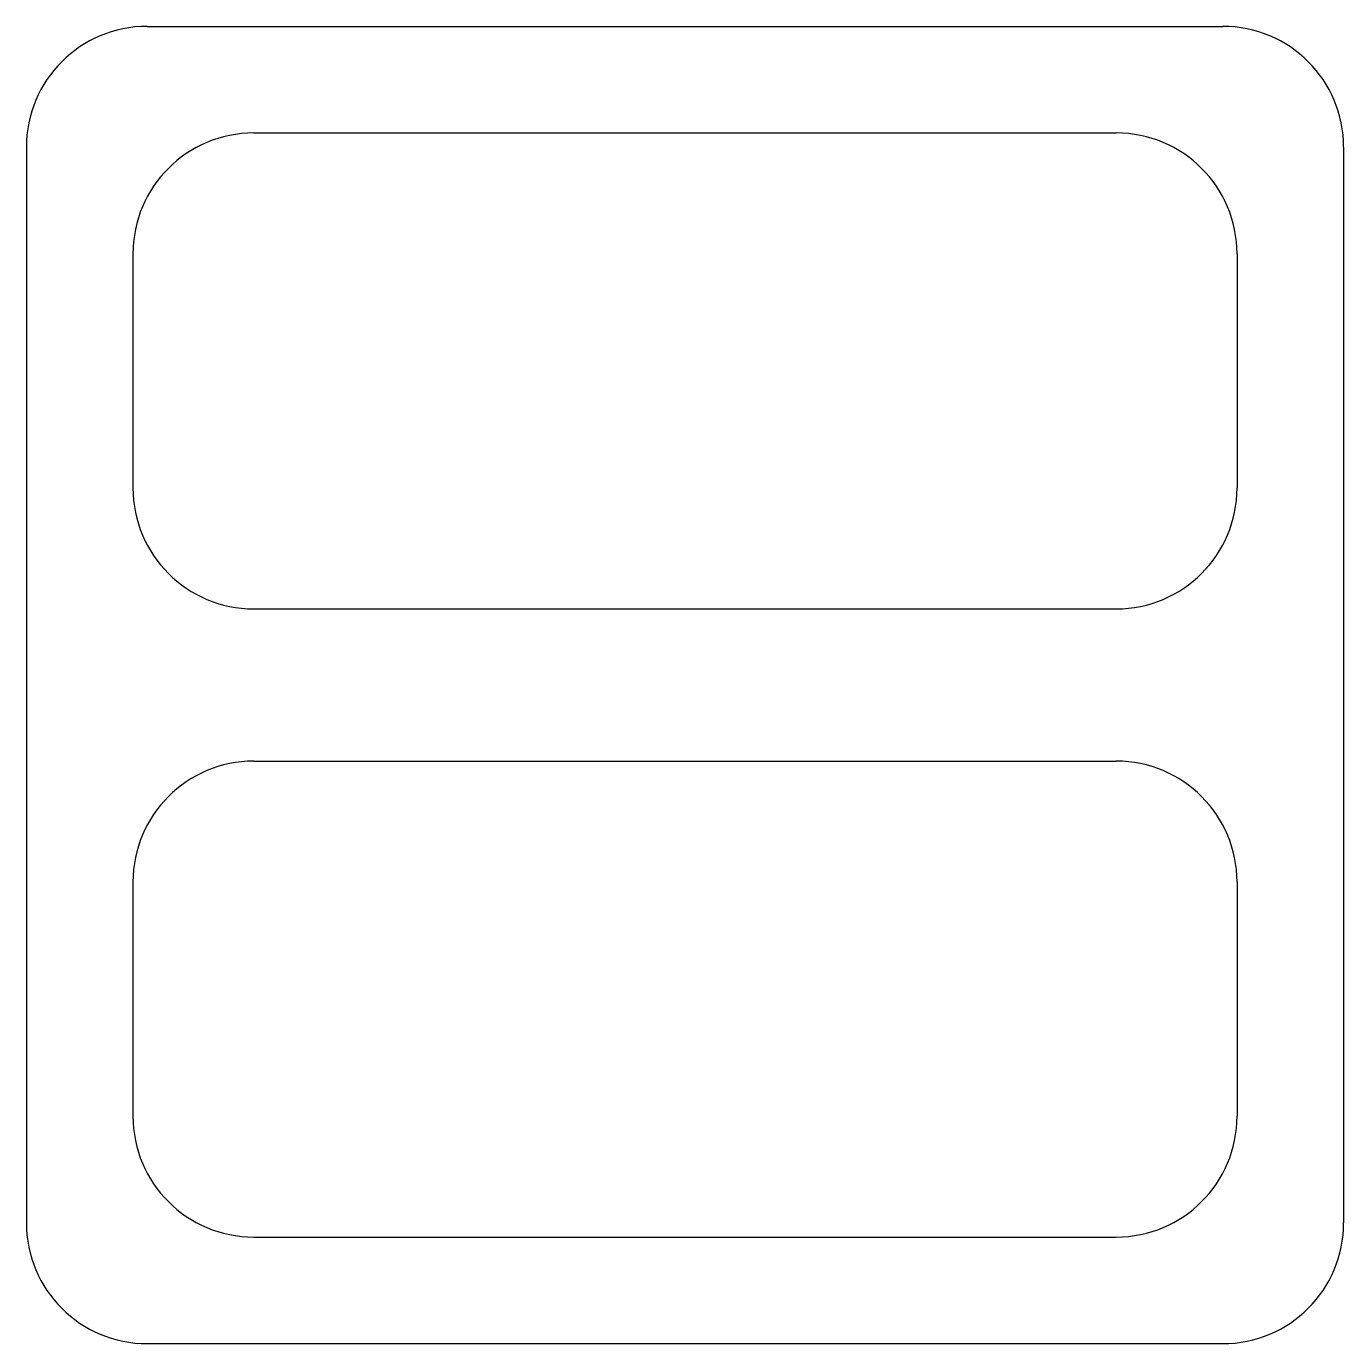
# Model space of a CAD drawing. Header units: millimetres. Extents: x -8.7 to 8.7, y -8.6 to 8.7.
import ezdxf

# ---------------------------------------------------------------- set-up
doc = ezdxf.new("R2010")
doc.units = ezdxf.units.MM

msp = doc.modelspace()

# ---------------------------------------------------------------- linework, layer by layer
for p, q in [((-7.0625, 8.65, -5), (7.0625, 8.65, -5)), ((-5.6625, 7.25, -5), (5.6625, 7.25, -5)), ((-8.65, 7.0625, -5), (-8.65, -7.0625, -5)), ((8.65, 7.0625, -5), (8.65, -7.0625, -5)), ((-7.25, 5.6625, -5), (-7.25, 2.5875, -5)), ((7.25, 5.6625, -5), (7.25, 2.5875, -5)), ((-5.6625, 1, -5), (5.6625, 1, -5)), ((-5.6625, -1, -5), (5.6625, -1, -5)), ((-7.25, -2.5875, -5), (-7.25, -5.6625, -5)), ((7.25, -2.5875, -5), (7.25, -5.6625, -5)), ((-5.6625, -7.25, -5), (5.6625, -7.25, -5)), ((-7.0625, -8.65, -5), (7.0625, -8.65, -5))]:
    msp.add_line(p, q)
for centre, start, end in [((-7.0625, 7.0625, -5), 90, 180), ((7.0625, 7.0625, -5), 0, 90), ((-5.6625, 5.6625, -5), 90, 180), ((5.6625, 5.6625, -5), 0, 90), ((-5.6625, 2.5875, -5), 180, 270), ((5.6625, 2.5875, -5), 270, 360), ((-5.6625, -2.5875, -5), 90, 180), ((5.6625, -2.5875, -5), 0, 90), ((-5.6625, -5.6625, -5), 180, 270), ((5.6625, -5.6625, -5), 270, 360), ((-7.0625, -7.0625, -5), 180, 270), ((7.0625, -7.0625, -5), 270, 360)]:
    msp.add_arc(centre, 1.5875, start, end)

doc.saveas('drawing.dxf')
